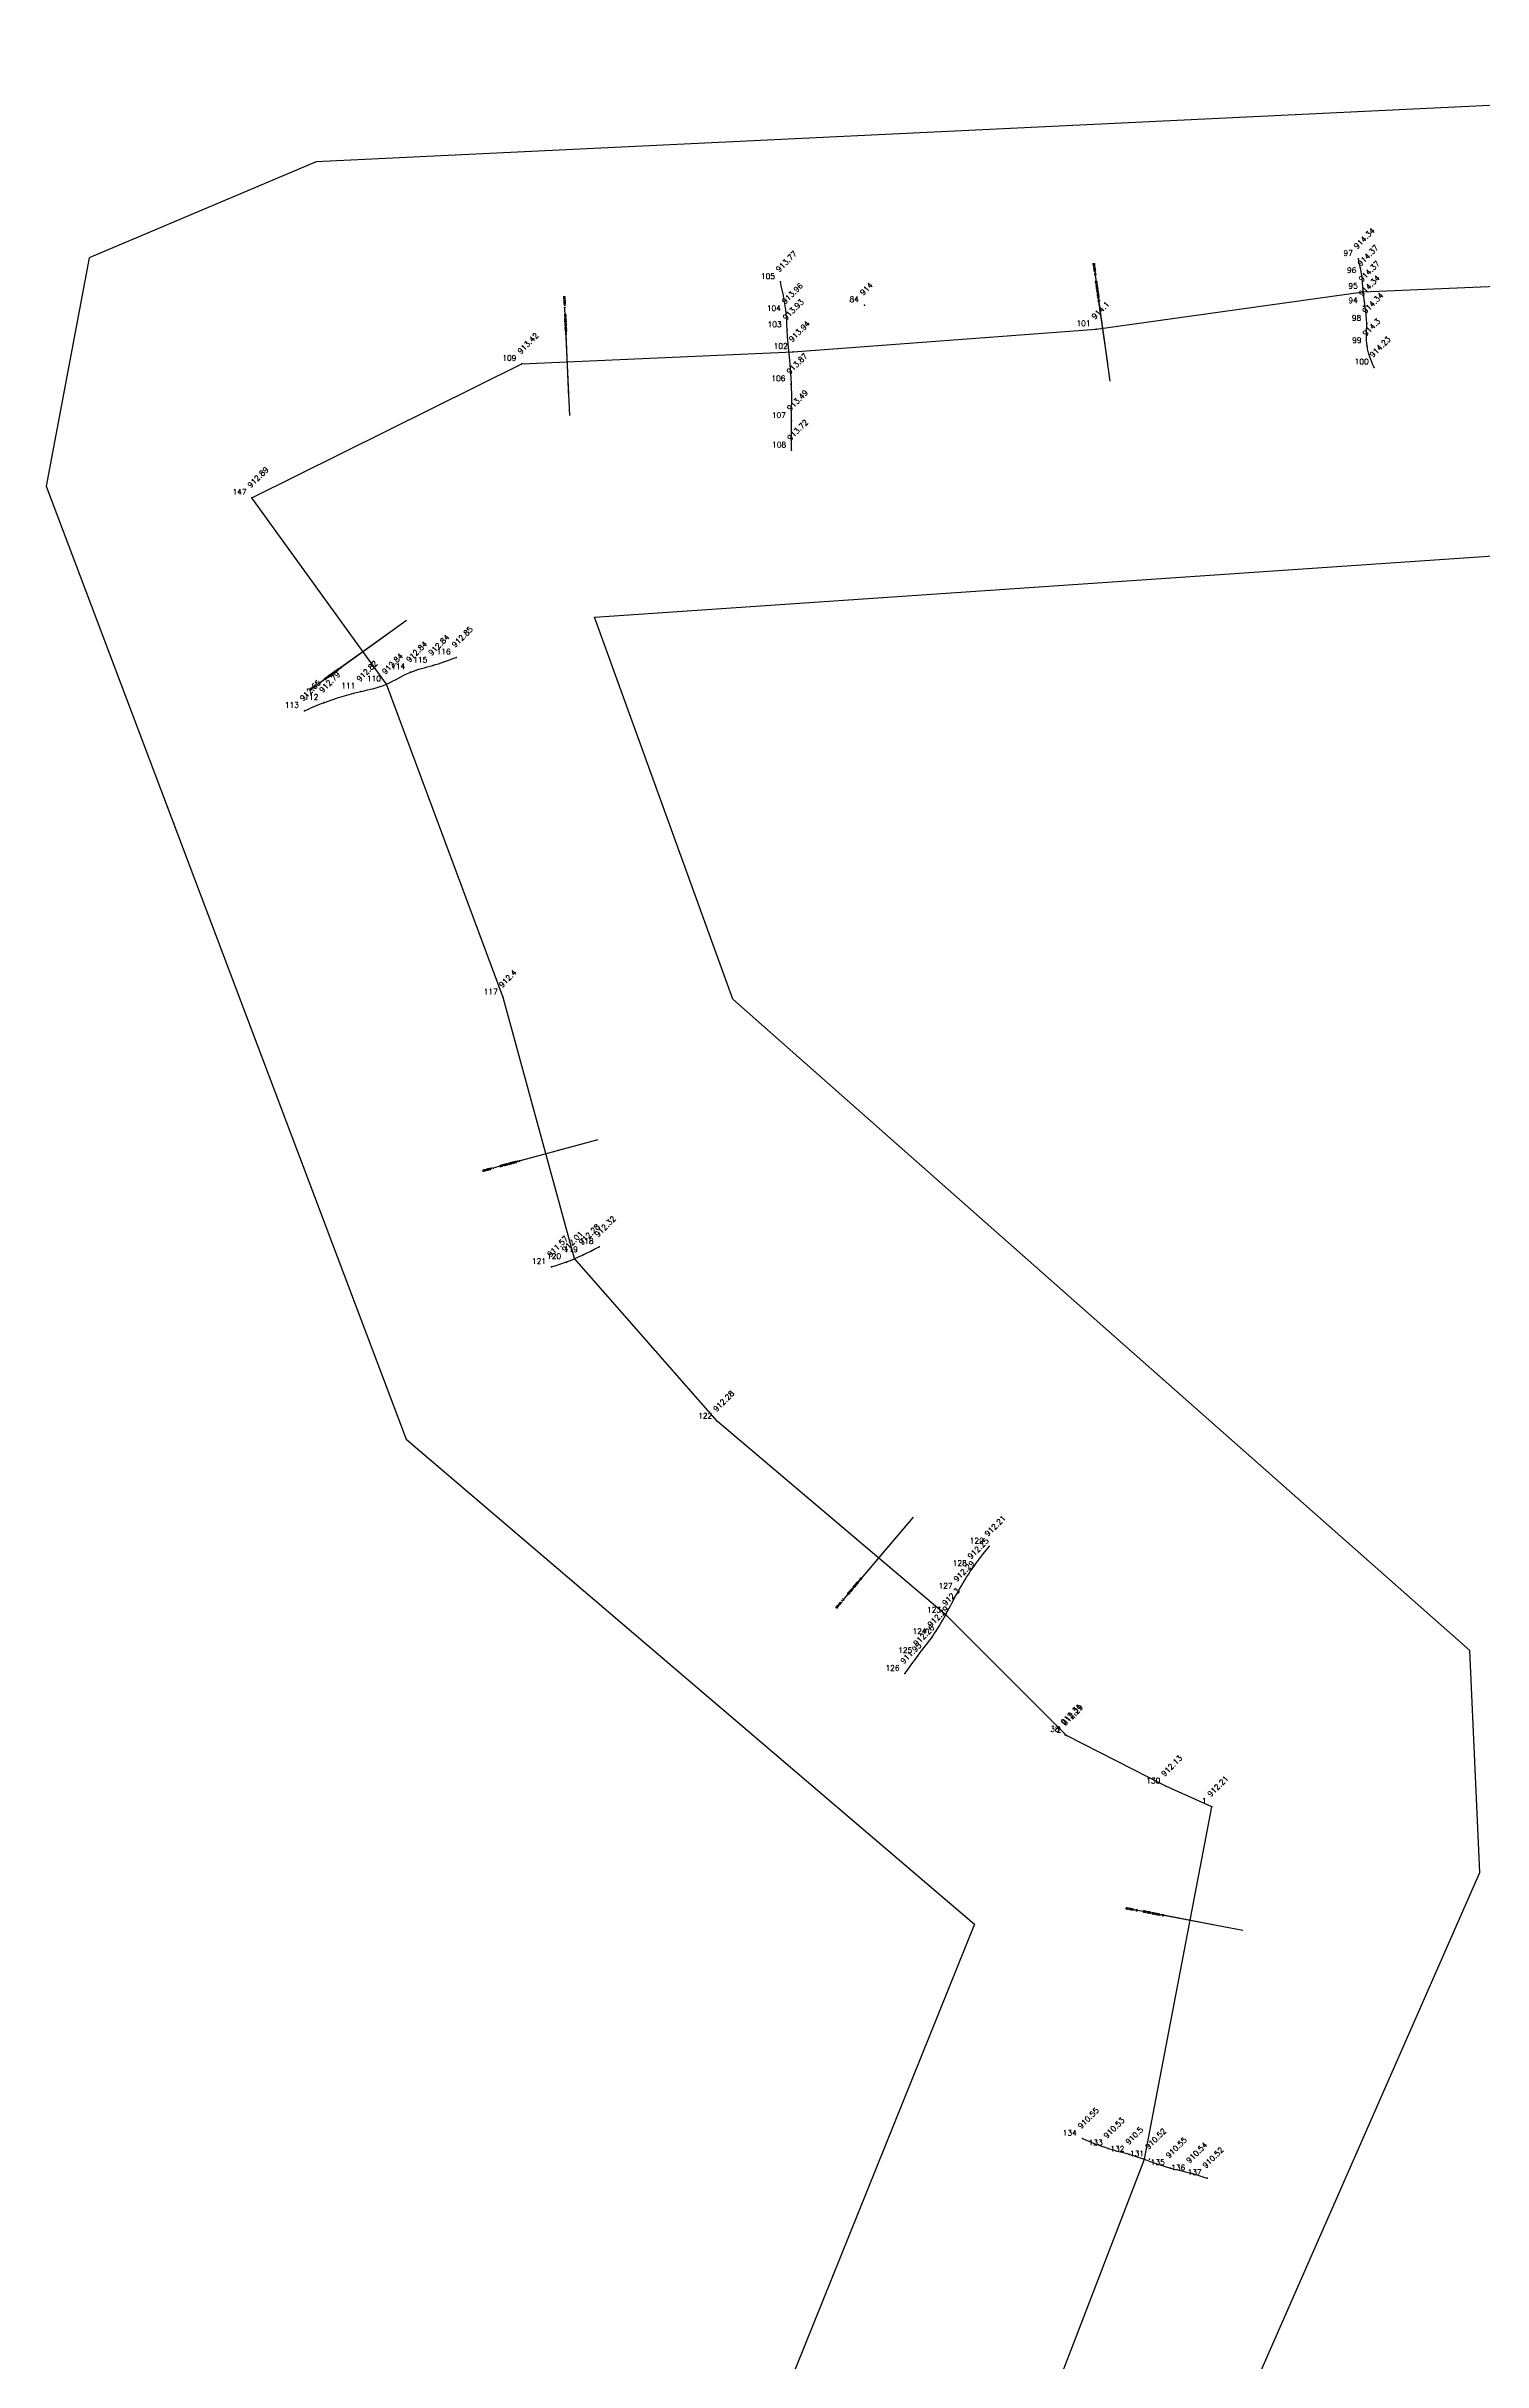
# Model space of a CAD drawing. Header units: millimetres. Extents: x 1478788 to 1486142, y 824439 to 831516.
# Drawn here: x 1479543 to 1480346, y 825780 to 827075 of the extents above; entities that cross this region are included whole.
import ezdxf
from ezdxf.enums import TextEntityAlignment as Align

# ---------------------------------------------------------------- set-up
doc = ezdxf.new("R2010")
doc.units = ezdxf.units.MM
for name, color, linetype in [('Boundary', 6, 'Continuous'), ('Chainage', 7, 'Continuous'), ('Points', 7, 'Continuous'), ('Points-ELV', 6, 'Continuous'), ('Points-NUM', 4, 'Continuous'), ('Points-TXT', 3, 'Continuous')]:
    doc.layers.add(name, color=color, linetype=linetype)
doc.styles.add('ROMANS', font='romans.shx')

# ---------------------------------------------------------------- blocks, each defined once
blk = doc.blocks.new('POINTS')
at = {"layer": 'Points'}
blk.add_line((0, 0), (0, 0), dxfattribs=at)
blk.add_point((0, 0), dxfattribs=at)
at = {"layer": 'Points-ELV', "style": 'ROMANS'}
blk.add_attdef('ELEV', text='', height=1, rotation=45, dxfattribs=at).set_placement((0, 0), align=Align.BOTTOM_LEFT)
at = {"layer": 'Points-NUM', "style": 'ROMANS'}
blk.add_attdef('PTNUM', text='', height=1, dxfattribs=at).set_placement((0, 0), align=Align.BOTTOM_RIGHT)
at = {"layer": 'Points-TXT', "style": 'ROMANS'}
blk.add_attdef('DESC', text='', height=1, dxfattribs=at).set_placement((0, 0), align=Align.BOTTOM_RIGHT)

msp = doc.modelspace()

# ---------------------------------------------------------------- linework, layer by layer
msp.add_line((1479771.1, 826732.7), (1479771.1, 826732.7))
msp.add_lwpolyline([(1479796.6, 825141.1), (1479969.3, 825462.3), (1480071.3, 825671.5), (1480156.5, 825893), (1480194.2, 826090.2), (1480168.4, 826101.6), (1480112.9, 826130), (1480045.9, 826197.1), (1479917.9, 826305.6), (1479837.9, 826396.7), (1479798.1, 826542.8), (1479732.8, 826718), (1479657.6, 826822.3), (1479808.5, 826897.2), (1479960.2, 826903.9), (1480129.5, 826916.6), (1480278.8, 826937.5), (1480462.6, 826945.2), (1480638.1, 826935.3), (1480817.3, 826934.5), (1481030.4, 826955.2)])
for points, knots in [([(1480284.9, 826895.2, 11205.5), (1480283.2, 826899.1, 11205.8), (1480279.9, 826906.9, 11206.4), (1480281.5, 826921.6, 11206.9), (1480278.8, 826934.4, 11207.2), (1480278.3, 826946.7, 11207.3), (1480276.8, 826952.8, 11207), (1480276.1, 826955.9, 11206.8)], [0, 0, 0, 0, 1.027913, 2.052819, 3.51668, 4.236355, 5.040821, 5.040821, 5.040821, 5.040821]), ([(1479686.9, 826703.1, 11186.1), (1479690.5, 826704.7, 11186.8), (1479700.6, 826709.1, 11188.7), (1479716.2, 826713.6, 11187.9), (1479733.2, 826717.1, 11188.5), (1479745.3, 826725.3, 11188.4), (1479758.9, 826728.2, 11188.4), (1479767, 826731.2, 11188.5), (1479771.1, 826732.7, 11188.5)], [0, 0, 0, 0, 0.970689, 2.740719, 3.951032, 5.186684, 6.239817, 7.312331, 7.312331, 7.312331, 7.312331]), ([(1479825.1, 826392.1, 11172.9), (1479827.8, 826393, 11174.9), (1479836, 826395.4, 11180.8), (1479845.4, 826400.2, 11181.6), (1479851.7, 826403.3, 11182.1)], [0, 0, 0, 0, 0.840358, 2.512268, 2.512268, 2.512268, 2.512268]), ([(1480022.6, 826164.6, 11177.5), (1480025, 826167.9, 11179.1), (1480029.6, 826174.6, 11182.3), (1480041.6, 826189.1, 11181.3), (1480049.7, 826206.5, 11182.1), (1480060.1, 826223.6, 11181.1), (1480066.5, 826231.7, 11180.9), (1480069.9, 826235.9, 11180.7), (1480069.9, 826236, 11180.7)], [0, 0, 0, 0, 1.048911, 2.131343, 4.521369, 5.738272, 7.024314, 7.050541, 7.050541, 7.050541, 7.050541])]:
    msp.add_open_spline(points, degree=3, knots=knots)
for points in [[(1479959.3, 826848.8, 11199.2), (1479959.2, 826865.3, 11196.4), (1479959.2, 826885.8, 11196.4), (1479956.8, 826916, 11201.8), (1479956.3, 826925.1, 11202.2), (1479953, 826943, 11199.8)], [(1480121.8, 825904.6, 11160.4), (1480136.2, 825899.1, 11160.1), (1480148.4, 825895.7, 11159.8), (1480171, 825888.1, 11160.4), (1480182.4, 825885.3, 11160.2), (1480191.5, 825882.5, 11160)]]:
    msp.add_spline(points, degree=3)
at = {"layer": 'Boundary'}
msp.add_polyline3d([(1479801.8, 825379.7, 0), (1479705.7, 825158.9, 0), (1479731, 825085.8, 0), (1479826.6, 825043.7, 0), (1479894, 825071.8, 0), (1480003.7, 825278.3, 0), (1480344.1, 826053.3, 0), (1480338.5, 826177.5, 0), (1479926.4, 826541.9, 0), (1479849.1, 826755.5, 0), (1481107.8, 826841.5, 0), (1481148.6, 826920.2, 0), (1481127.5, 827024.2, 0), (1481040.3, 827074.8, 0), (1479693.5, 827010.1, 0), (1479566.5, 826956.5, 0), (1479542.6, 826828.7, 0), (1479743.8, 826295.7, 0), (1480061.5, 826024.5, 0), (1479801.7, 825379.6, 0)], dxfattribs=at)
at = {"layer": 'Chainage'}
for p, q in [((1480137.4, 826887.4), (1480129.1, 826946.8)), ((1480136, 826897.3), (1480130.4, 826936.9)), ((1479835.2, 826868.3), (1479832.5, 826928.3)), ((1480135.3, 826902.3), (1480131.1, 826932)), ((1479834.7, 826878.3), (1479833, 826918.3)), ((1479834.5, 826883.3), (1479833.2, 826913.3)), ((1479744, 826753.7), (1479695.3, 826718.6)), ((1479735.9, 826747.8), (1479703.4, 826724.5)), ((1479731.8, 826744.9), (1479707.5, 826727.4)), ((1479850.9, 826463.2), (1479793, 826447.5)), ((1479841.2, 826460.6), (1479802.6, 826450.1)), ((1479836.4, 826459.3), (1479807.5, 826451.4)), ((1480027.3, 826252.2), (1479988.5, 826206.4)), ((1480020.8, 826244.6), (1479995, 826214.1)), ((1480017.6, 826240.8), (1479998.2, 826217.9)), ((1480211.5, 826021), (1480152.6, 826032.2)), ((1480201.7, 826022.8), (1480162.4, 826030.4)), ((1480196.8, 826023.8), (1480167.3, 826029.4))]:
    msp.add_line(p, q, dxfattribs=at)

# ---------------------------------------------------------------- block references
at = {"layer": 'Points', "linetype": 'Continuous'}
ref = msp.add_blockref('POINTS', (1480276.1, 826955.9, 11206.8), dxfattribs=dict(at, xscale=12.25672820659351, yscale=12.25672820659351, zscale=12.25672820659351))
ref.add_attrib('PTNUM', '97', dxfattribs={"layer": 'Points-NUM', "height": 3.06, "style": 'ROMANS'}).set_placement((1480273, 826956.7, 11206.8), align=Align.BOTTOM_RIGHT)
ref.add_attrib('ELEV', '914.34', dxfattribs={"layer": 'Points-ELV', "height": 3.06, "rotation": 45, "style": 'ROMANS'}).set_placement((1480276.1, 826960.5, 11206.8), align=Align.BOTTOM_LEFT)
ref = msp.add_blockref('POINTS', (1480278.1, 826946.3, 11207.2), dxfattribs=dict(at, xscale=12.25672820659351, yscale=12.25672820659351, zscale=12.25672820659351))
ref.add_attrib('PTNUM', '96', dxfattribs={"layer": 'Points-NUM', "height": 3.06, "style": 'ROMANS'}).set_placement((1480275, 826947.1, 11207.2), align=Align.BOTTOM_RIGHT)
ref.add_attrib('ELEV', '914.37', dxfattribs={"layer": 'Points-ELV', "height": 3.06, "rotation": 45, "style": 'ROMANS'}).set_placement((1480278.1, 826950.9, 11207.2), align=Align.BOTTOM_LEFT)
ref = msp.add_blockref('POINTS', (1479953, 826943, 11199.8), dxfattribs=dict(at, xscale=12.25672820659351, yscale=12.25672820659351, zscale=12.25672820659351))
ref.add_attrib('PTNUM', '105', dxfattribs={"layer": 'Points-NUM', "height": 3.06, "style": 'ROMANS'}).set_placement((1479950, 826943.7, 11199.8), align=Align.BOTTOM_RIGHT)
ref.add_attrib('ELEV', '913.77', dxfattribs={"layer": 'Points-ELV', "height": 3.06, "rotation": 45, "style": 'ROMANS'}).set_placement((1479953, 826947.6, 11199.8), align=Align.BOTTOM_LEFT)
ref = msp.add_blockref('POINTS', (1480278.8, 826937.5, 11207.2), dxfattribs=dict(at, xscale=12.25672820659351, yscale=12.25672820659351, zscale=12.25672820659351))
ref.add_attrib('PTNUM', '95', dxfattribs={"layer": 'Points-NUM', "height": 3.06, "style": 'ROMANS'}).set_placement((1480275.8, 826938.3, 11207.2), align=Align.BOTTOM_RIGHT)
ref.add_attrib('ELEV', '914.37', dxfattribs={"layer": 'Points-ELV', "height": 3.06, "rotation": 45, "style": 'ROMANS'}).set_placement((1480278.8, 826942.1, 11207.2), align=Align.BOTTOM_LEFT)
ref = msp.add_blockref('POINTS', (1479956.3, 826925.1, 11202.2), dxfattribs=dict(at, xscale=12.25672820659351, yscale=12.25672820659351, zscale=12.25672820659351))
ref.add_attrib('PTNUM', '104', dxfattribs={"layer": 'Points-NUM', "height": 3.06, "style": 'ROMANS'}).set_placement((1479953.3, 826925.8, 11202.2), align=Align.BOTTOM_RIGHT)
ref.add_attrib('ELEV', '913.96', dxfattribs={"layer": 'Points-ELV', "height": 3.06, "rotation": 45, "style": 'ROMANS'}).set_placement((1479956.3, 826929.7, 11202.2), align=Align.BOTTOM_LEFT)
ref = msp.add_blockref('POINTS', (1480000, 826930, 11202.6), dxfattribs=dict(at, xscale=12.25672820659351, yscale=12.25672820659351, zscale=12.25672820659351))
ref.add_attrib('PTNUM', '84', dxfattribs={"layer": 'Points-NUM', "height": 3.06, "style": 'ROMANS'}).set_placement((1479996.9, 826930.8, 11202.6), align=Align.BOTTOM_RIGHT)
ref.add_attrib('ELEV', '914', dxfattribs={"layer": 'Points-ELV', "height": 3.06, "rotation": 45, "style": 'ROMANS'}).set_placement((1480000, 826934.6, 11202.6), align=Align.BOTTOM_LEFT)
ref = msp.add_blockref('POINTS', (1480278.9, 826929.4, 11206.8), dxfattribs=dict(at, xscale=12.25672820659351, yscale=12.25672820659351, zscale=12.25672820659351))
ref.add_attrib('PTNUM', '94', dxfattribs={"layer": 'Points-NUM', "height": 3.06, "style": 'ROMANS'}).set_placement((1480275.8, 826930.2, 11206.8), align=Align.BOTTOM_RIGHT)
ref.add_attrib('ELEV', '914.34', dxfattribs={"layer": 'Points-ELV', "height": 3.06, "rotation": 45, "style": 'ROMANS'}).set_placement((1480278.9, 826934, 11206.8), align=Align.BOTTOM_LEFT)
ref = msp.add_blockref('POINTS', (1480280.8, 826919.7, 11206.8), dxfattribs=dict(at, xscale=12.25672820659351, yscale=12.25672820659351, zscale=12.25672820659351))
ref.add_attrib('PTNUM', '98', dxfattribs={"layer": 'Points-NUM', "height": 3.06, "style": 'ROMANS'}).set_placement((1480277.7, 826920.4, 11206.8), align=Align.BOTTOM_RIGHT)
ref.add_attrib('ELEV', '914.34', dxfattribs={"layer": 'Points-ELV', "height": 3.06, "rotation": 45, "style": 'ROMANS'}).set_placement((1480280.8, 826924.3, 11206.8), align=Align.BOTTOM_LEFT)
ref = msp.add_blockref('POINTS', (1479956.8, 826916, 11201.8), dxfattribs=dict(at, xscale=12.25672820659351, yscale=12.25672820659351, zscale=12.25672820659351))
ref.add_attrib('PTNUM', '103', dxfattribs={"layer": 'Points-NUM', "height": 3.06, "style": 'ROMANS'}).set_placement((1479953.7, 826916.8, 11201.8), align=Align.BOTTOM_RIGHT)
ref.add_attrib('ELEV', '913.93', dxfattribs={"layer": 'Points-ELV', "height": 3.06, "rotation": 45, "style": 'ROMANS'}).set_placement((1479956.8, 826920.6, 11201.8), align=Align.BOTTOM_LEFT)
ref = msp.add_blockref('POINTS', (1480129.5, 826916.6, 11203.9), dxfattribs=dict(at, xscale=12.25672820659351, yscale=12.25672820659351, zscale=12.25672820659351))
ref.add_attrib('PTNUM', '101', dxfattribs={"layer": 'Points-NUM', "height": 3.06, "style": 'ROMANS'}).set_placement((1480126.4, 826917.4, 11203.9), align=Align.BOTTOM_RIGHT)
ref.add_attrib('ELEV', '914.1', dxfattribs={"layer": 'Points-ELV', "height": 3.06, "rotation": 45, "style": 'ROMANS'}).set_placement((1480129.5, 826921.2, 11203.9), align=Align.BOTTOM_LEFT)
ref = msp.add_blockref('POINTS', (1479808.5, 826897.2, 11195.5), dxfattribs=dict(at, xscale=12.25672820659351, yscale=12.25672820659351, zscale=12.25672820659351))
ref.add_attrib('PTNUM', '109', dxfattribs={"layer": 'Points-NUM', "height": 3.06, "style": 'ROMANS'}).set_placement((1479805.4, 826898, 11195.5), align=Align.BOTTOM_RIGHT)
ref.add_attrib('ELEV', '913.42', dxfattribs={"layer": 'Points-ELV', "height": 3.06, "rotation": 45, "style": 'ROMANS'}).set_placement((1479808.5, 826901.8, 11195.5), align=Align.BOTTOM_LEFT)
ref = msp.add_blockref('POINTS', (1479960.2, 826903.9, 11201.9), dxfattribs=dict(at, xscale=12.25672820659351, yscale=12.25672820659351, zscale=12.25672820659351))
ref.add_attrib('PTNUM', '102', dxfattribs={"layer": 'Points-NUM', "height": 3.06, "style": 'ROMANS'}).set_placement((1479957.1, 826904.7, 11201.9), align=Align.BOTTOM_RIGHT)
ref.add_attrib('ELEV', '913.94', dxfattribs={"layer": 'Points-ELV', "height": 3.06, "rotation": 45, "style": 'ROMANS'}).set_placement((1479960.2, 826908.5, 11201.9), align=Align.BOTTOM_LEFT)
ref = msp.add_blockref('POINTS', (1480281, 826907.1, 11206.3), dxfattribs=dict(at, xscale=12.25672820659351, yscale=12.25672820659351, zscale=12.25672820659351))
ref.add_attrib('PTNUM', '99', dxfattribs={"layer": 'Points-NUM', "height": 3.06, "style": 'ROMANS'}).set_placement((1480277.9, 826907.9, 11206.3), align=Align.BOTTOM_RIGHT)
ref.add_attrib('ELEV', '914.3', dxfattribs={"layer": 'Points-ELV', "height": 3.06, "rotation": 45, "style": 'ROMANS'}).set_placement((1480281, 826911.7, 11206.3), align=Align.BOTTOM_LEFT)
ref = msp.add_blockref('POINTS', (1480284.9, 826895.2, 11205.5), dxfattribs=dict(at, xscale=12.25672820659351, yscale=12.25672820659351, zscale=12.25672820659351))
ref.add_attrib('PTNUM', '100', dxfattribs={"layer": 'Points-NUM', "height": 3.06, "style": 'ROMANS'}).set_placement((1480281.9, 826896, 11205.5), align=Align.BOTTOM_RIGHT)
ref.add_attrib('ELEV', '914.23', dxfattribs={"layer": 'Points-ELV', "height": 3.06, "rotation": 45, "style": 'ROMANS'}).set_placement((1480284.9, 826899.8, 11205.5), align=Align.BOTTOM_LEFT)
ref = msp.add_blockref('POINTS', (1479958.9, 826885.8, 11201.1), dxfattribs=dict(at, xscale=12.25672820659351, yscale=12.25672820659351, zscale=12.25672820659351))
ref.add_attrib('PTNUM', '106', dxfattribs={"layer": 'Points-NUM', "height": 3.06, "style": 'ROMANS'}).set_placement((1479955.8, 826886.6, 11201.1), align=Align.BOTTOM_RIGHT)
ref.add_attrib('ELEV', '913.87', dxfattribs={"layer": 'Points-ELV', "height": 3.06, "rotation": 45, "style": 'ROMANS'}).set_placement((1479958.9, 826890.4, 11201.1), align=Align.BOTTOM_LEFT)
ref = msp.add_blockref('POINTS', (1479959.2, 826865.3, 11196.4), dxfattribs=dict(at, xscale=12.25672820659351, yscale=12.25672820659351, zscale=12.25672820659351))
ref.add_attrib('PTNUM', '107', dxfattribs={"layer": 'Points-NUM', "height": 3.06, "style": 'ROMANS'}).set_placement((1479956.1, 826866, 11196.4), align=Align.BOTTOM_RIGHT)
ref.add_attrib('ELEV', '913.49', dxfattribs={"layer": 'Points-ELV', "height": 3.06, "rotation": 45, "style": 'ROMANS'}).set_placement((1479959.2, 826869.9, 11196.4), align=Align.BOTTOM_LEFT)
ref = msp.add_blockref('POINTS', (1479959.3, 826848.8, 11199.2), dxfattribs=dict(at, xscale=12.25672820659351, yscale=12.25672820659351, zscale=12.25672820659351))
ref.add_attrib('PTNUM', '108', dxfattribs={"layer": 'Points-NUM', "height": 3.06, "style": 'ROMANS'}).set_placement((1479956.2, 826849.5, 11199.2), align=Align.BOTTOM_RIGHT)
ref.add_attrib('ELEV', '913.72', dxfattribs={"layer": 'Points-ELV', "height": 3.06, "rotation": 45, "style": 'ROMANS'}).set_placement((1479959.3, 826853.3, 11199.2), align=Align.BOTTOM_LEFT)
ref = msp.add_blockref('POINTS', (1479657.6, 826822.3, 11189), dxfattribs=dict(at, xscale=12.25672820659351, yscale=12.25672820659351, zscale=12.25672820659351))
ref.add_attrib('PTNUM', '147', dxfattribs={"layer": 'Points-NUM', "height": 3.06, "style": 'ROMANS'}).set_placement((1479654.6, 826823.1, 11189), align=Align.BOTTOM_RIGHT)
ref.add_attrib('ELEV', '912.89', dxfattribs={"layer": 'Points-ELV', "height": 3.06, "rotation": 45, "style": 'ROMANS'}).set_placement((1479657.6, 826826.9, 11189), align=Align.BOTTOM_LEFT)
ref = msp.add_blockref('POINTS', (1479758.7, 826728.5, 11188.4), dxfattribs=dict(at, xscale=12.25672820659351, yscale=12.25672820659351, zscale=12.25672820659351))
ref.add_attrib('PTNUM', '115', dxfattribs={"layer": 'Points-NUM', "height": 3.06, "style": 'ROMANS'}).set_placement((1479755.6, 826729.2, 11188.4), align=Align.BOTTOM_RIGHT)
ref.add_attrib('ELEV', '912.84', dxfattribs={"layer": 'Points-ELV', "height": 3.06, "rotation": 45, "style": 'ROMANS'}).set_placement((1479758.7, 826733.1, 11188.4), align=Align.BOTTOM_LEFT)
ref = msp.add_blockref('POINTS', (1479771.8, 826733, 11188.6), dxfattribs=dict(at, xscale=12.25672820659351, yscale=12.25672820659351, zscale=12.25672820659351))
ref.add_attrib('PTNUM', '116', dxfattribs={"layer": 'Points-NUM', "height": 3.06, "style": 'ROMANS'}).set_placement((1479768.7, 826733.8, 11188.6), align=Align.BOTTOM_RIGHT)
ref.add_attrib('ELEV', '912.85', dxfattribs={"layer": 'Points-ELV', "height": 3.06, "rotation": 45, "style": 'ROMANS'}).set_placement((1479771.8, 826737.6, 11188.6), align=Align.BOTTOM_LEFT)
ref = msp.add_blockref('POINTS', (1479718.5, 826713.9, 11188.2), dxfattribs=dict(at, xscale=12.25672820659351, yscale=12.25672820659351, zscale=12.25672820659351))
ref.add_attrib('PTNUM', '111', dxfattribs={"layer": 'Points-NUM', "height": 3.06, "style": 'ROMANS'}).set_placement((1479715.4, 826714.7, 11188.2), align=Align.BOTTOM_RIGHT)
ref.add_attrib('ELEV', '912.82', dxfattribs={"layer": 'Points-ELV', "height": 3.06, "rotation": 45, "style": 'ROMANS'}).set_placement((1479718.5, 826718.5, 11188.2), align=Align.BOTTOM_LEFT)
ref = msp.add_blockref('POINTS', (1479732.8, 826718, 11188.4), dxfattribs=dict(at, xscale=12.25672820659351, yscale=12.25672820659351, zscale=12.25672820659351))
ref.add_attrib('PTNUM', '110', dxfattribs={"layer": 'Points-NUM', "height": 3.06, "style": 'ROMANS'}).set_placement((1479729.7, 826718.7, 11188.4), align=Align.BOTTOM_RIGHT)
ref.add_attrib('ELEV', '912.84', dxfattribs={"layer": 'Points-ELV', "height": 3.06, "rotation": 45, "style": 'ROMANS'}).set_placement((1479732.8, 826722.6, 11188.4), align=Align.BOTTOM_LEFT)
ref = msp.add_blockref('POINTS', (1479746.3, 826724.7, 11188.4), dxfattribs=dict(at, xscale=12.25672820659351, yscale=12.25672820659351, zscale=12.25672820659351))
ref.add_attrib('PTNUM', '114', dxfattribs={"layer": 'Points-NUM', "height": 3.06, "style": 'ROMANS'}).set_placement((1479743.3, 826725.5, 11188.4), align=Align.BOTTOM_RIGHT)
ref.add_attrib('ELEV', '912.84', dxfattribs={"layer": 'Points-ELV', "height": 3.06, "rotation": 45, "style": 'ROMANS'}).set_placement((1479746.3, 826729.3, 11188.4), align=Align.BOTTOM_LEFT)
ref = msp.add_blockref('POINTS', (1479686.9, 826703.1, 11186.1), dxfattribs=dict(at, xscale=12.25672820659351, yscale=12.25672820659351, zscale=12.25672820659351))
ref.add_attrib('PTNUM', '113', dxfattribs={"layer": 'Points-NUM', "height": 3.06, "style": 'ROMANS'}).set_placement((1479683.8, 826703.9, 11186.1), align=Align.BOTTOM_RIGHT)
ref.add_attrib('ELEV', '912.65', dxfattribs={"layer": 'Points-ELV', "height": 3.06, "rotation": 45, "style": 'ROMANS'}).set_placement((1479686.9, 826707.7, 11186.1), align=Align.BOTTOM_LEFT)
ref = msp.add_blockref('POINTS', (1479697.7, 826707.7, 11187.8), dxfattribs=dict(at, xscale=12.25672820659351, yscale=12.25672820659351, zscale=12.25672820659351))
ref.add_attrib('PTNUM', '112', dxfattribs={"layer": 'Points-NUM', "height": 3.06, "style": 'ROMANS'}).set_placement((1479694.7, 826708.4, 11187.8), align=Align.BOTTOM_RIGHT)
ref.add_attrib('ELEV', '912.79', dxfattribs={"layer": 'Points-ELV', "height": 3.06, "rotation": 45, "style": 'ROMANS'}).set_placement((1479697.7, 826712.3, 11187.8), align=Align.BOTTOM_LEFT)
ref = msp.add_blockref('POINTS', (1479798.1, 826542.8, 11183), dxfattribs=dict(at, xscale=12.25672820659351, yscale=12.25672820659351, zscale=12.25672820659351))
ref.add_attrib('PTNUM', '117', dxfattribs={"layer": 'Points-NUM', "height": 3.06, "style": 'ROMANS'}).set_placement((1479795, 826543.6, 11183), align=Align.BOTTOM_RIGHT)
ref.add_attrib('ELEV', '912.4', dxfattribs={"layer": 'Points-ELV', "height": 3.06, "rotation": 45, "style": 'ROMANS'}).set_placement((1479798.1, 826547.4, 11183), align=Align.BOTTOM_LEFT)
ref = msp.add_blockref('POINTS', (1479851.7, 826403.3, 11182.1), dxfattribs=dict(at, xscale=12.25672820659351, yscale=12.25672820659351, zscale=12.25672820659351))
ref.add_attrib('PTNUM', '118', dxfattribs={"layer": 'Points-NUM', "height": 3.06, "style": 'ROMANS'}).set_placement((1479848.6, 826404.1, 11182.1), align=Align.BOTTOM_RIGHT)
ref.add_attrib('ELEV', '912.32', dxfattribs={"layer": 'Points-ELV', "height": 3.06, "rotation": 45, "style": 'ROMANS'}).set_placement((1479851.7, 826407.9, 11182.1), align=Align.BOTTOM_LEFT)
ref = msp.add_blockref('POINTS', (1479825.1, 826392.1, 11172.9), dxfattribs=dict(at, xscale=12.25672820659351, yscale=12.25672820659351, zscale=12.25672820659351))
ref.add_attrib('PTNUM', '121', dxfattribs={"layer": 'Points-NUM', "height": 3.06, "style": 'ROMANS'}).set_placement((1479822, 826392.9, 11172.9), align=Align.BOTTOM_RIGHT)
ref.add_attrib('ELEV', '911.57', dxfattribs={"layer": 'Points-ELV', "height": 3.06, "rotation": 45, "style": 'ROMANS'}).set_placement((1479825.1, 826396.7, 11172.9), align=Align.BOTTOM_LEFT)
ref = msp.add_blockref('POINTS', (1479833.4, 826394.8, 11178.3), dxfattribs=dict(at, xscale=12.25672820659351, yscale=12.25672820659351, zscale=12.25672820659351))
ref.add_attrib('PTNUM', '120', dxfattribs={"layer": 'Points-NUM', "height": 3.06, "style": 'ROMANS'}).set_placement((1479830.4, 826395.6, 11178.3), align=Align.BOTTOM_RIGHT)
ref.add_attrib('ELEV', '912.01', dxfattribs={"layer": 'Points-ELV', "height": 3.06, "rotation": 45, "style": 'ROMANS'}).set_placement((1479833.4, 826399.4, 11178.3), align=Align.BOTTOM_LEFT)
ref = msp.add_blockref('POINTS', (1479842.8, 826398.8, 11181.6), dxfattribs=dict(at, xscale=12.25672820659351, yscale=12.25672820659351, zscale=12.25672820659351))
ref.add_attrib('PTNUM', '119', dxfattribs={"layer": 'Points-NUM', "height": 3.06, "style": 'ROMANS'}).set_placement((1479839.8, 826399.5, 11181.6), align=Align.BOTTOM_RIGHT)
ref.add_attrib('ELEV', '912.28', dxfattribs={"layer": 'Points-ELV', "height": 3.06, "rotation": 45, "style": 'ROMANS'}).set_placement((1479842.8, 826403.4, 11181.6), align=Align.BOTTOM_LEFT)
ref = msp.add_blockref('POINTS', (1479917.9, 826305.6, 11181.6), dxfattribs=dict(at, xscale=12.25672820659351, yscale=12.25672820659351, zscale=12.25672820659351))
ref.add_attrib('PTNUM', '122', dxfattribs={"layer": 'Points-NUM', "height": 3.06, "style": 'ROMANS'}).set_placement((1479914.9, 826306.4, 11181.6), align=Align.BOTTOM_RIGHT)
ref.add_attrib('ELEV', '912.28', dxfattribs={"layer": 'Points-ELV', "height": 3.06, "rotation": 45, "style": 'ROMANS'}).set_placement((1479917.9, 826310.2, 11181.6), align=Align.BOTTOM_LEFT)
ref = msp.add_blockref('POINTS', (1480069.7, 826235.8, 11180.7), dxfattribs=dict(at, xscale=12.25672820659351, yscale=12.25672820659351, zscale=12.25672820659351))
ref.add_attrib('PTNUM', '129', dxfattribs={"layer": 'Points-NUM', "height": 3.06, "style": 'ROMANS'}).set_placement((1480066.7, 826236.5, 11180.7), align=Align.BOTTOM_RIGHT)
ref.add_attrib('ELEV', '912.21', dxfattribs={"layer": 'Points-ELV', "height": 3.06, "rotation": 45, "style": 'ROMANS'}).set_placement((1480069.7, 826240.4, 11180.7), align=Align.BOTTOM_LEFT)
ref = msp.add_blockref('POINTS', (1480060.2, 826223.2, 11181.2), dxfattribs=dict(at, xscale=12.25672820659351, yscale=12.25672820659351, zscale=12.25672820659351))
ref.add_attrib('PTNUM', '128', dxfattribs={"layer": 'Points-NUM', "height": 3.06, "style": 'ROMANS'}).set_placement((1480057.2, 826224, 11181.2), align=Align.BOTTOM_RIGHT)
ref.add_attrib('ELEV', '912.25', dxfattribs={"layer": 'Points-ELV', "height": 3.06, "rotation": 45, "style": 'ROMANS'}).set_placement((1480060.2, 826227.8, 11181.2), align=Align.BOTTOM_LEFT)
ref = msp.add_blockref('POINTS', (1480052.3, 826210.5, 11181.7), dxfattribs=dict(at, xscale=12.25672820659351, yscale=12.25672820659351, zscale=12.25672820659351))
ref.add_attrib('PTNUM', '127', dxfattribs={"layer": 'Points-NUM', "height": 3.06, "style": 'ROMANS'}).set_placement((1480049.3, 826211.3, 11181.7), align=Align.BOTTOM_RIGHT)
ref.add_attrib('ELEV', '912.29', dxfattribs={"layer": 'Points-ELV', "height": 3.06, "rotation": 45, "style": 'ROMANS'}).set_placement((1480052.3, 826215.1, 11181.7), align=Align.BOTTOM_LEFT)
ref = msp.add_blockref('POINTS', (1480045.9, 826197.1, 11181.8), dxfattribs=dict(at, xscale=12.25672820659351, yscale=12.25672820659351, zscale=12.25672820659351))
ref.add_attrib('PTNUM', '123', dxfattribs={"layer": 'Points-NUM', "height": 3.06, "style": 'ROMANS'}).set_placement((1480042.8, 826197.9, 11181.8), align=Align.BOTTOM_RIGHT)
ref.add_attrib('ELEV', '912.3', dxfattribs={"layer": 'Points-ELV', "height": 3.06, "rotation": 45, "style": 'ROMANS'}).set_placement((1480045.9, 826201.7, 11181.8), align=Align.BOTTOM_LEFT)
ref = msp.add_blockref('POINTS', (1480037.8, 826185.1, 11181.7), dxfattribs=dict(at, xscale=12.25672820659351, yscale=12.25672820659351, zscale=12.25672820659351))
ref.add_attrib('PTNUM', '124', dxfattribs={"layer": 'Points-NUM', "height": 3.06, "style": 'ROMANS'}).set_placement((1480034.7, 826185.9, 11181.7), align=Align.BOTTOM_RIGHT)
ref.add_attrib('ELEV', '912.29', dxfattribs={"layer": 'Points-ELV', "height": 3.06, "rotation": 45, "style": 'ROMANS'}).set_placement((1480037.8, 826189.7, 11181.7), align=Align.BOTTOM_LEFT)
ref = msp.add_blockref('POINTS', (1480029.8, 826174.5, 11181.3), dxfattribs=dict(at, xscale=12.25672820659351, yscale=12.25672820659351, zscale=12.25672820659351))
ref.add_attrib('PTNUM', '125', dxfattribs={"layer": 'Points-NUM', "height": 3.06, "style": 'ROMANS'}).set_placement((1480026.7, 826175.3, 11181.3), align=Align.BOTTOM_RIGHT)
ref.add_attrib('ELEV', '912.26', dxfattribs={"layer": 'Points-ELV', "height": 3.06, "rotation": 45, "style": 'ROMANS'}).set_placement((1480029.8, 826179.1, 11181.3), align=Align.BOTTOM_LEFT)
ref = msp.add_blockref('POINTS', (1480022.6, 826164.6, 11177.5), dxfattribs=dict(at, xscale=12.25672820659351, yscale=12.25672820659351, zscale=12.25672820659351))
ref.add_attrib('PTNUM', '126', dxfattribs={"layer": 'Points-NUM', "height": 3.06, "style": 'ROMANS'}).set_placement((1480019.6, 826165.3, 11177.5), align=Align.BOTTOM_RIGHT)
ref.add_attrib('ELEV', '911.95', dxfattribs={"layer": 'Points-ELV', "height": 3.06, "rotation": 45, "style": 'ROMANS'}).set_placement((1480022.6, 826169.2, 11177.5), align=Align.BOTTOM_LEFT)
ref = msp.add_blockref('POINTS', (1480112.2, 826130.4, 11181.9), dxfattribs=dict(at, xscale=12.25672820659351, yscale=12.25672820659351, zscale=12.25672820659351))
ref.add_attrib('PTNUM', '38', dxfattribs={"layer": 'Points-NUM', "height": 3.06, "style": 'ROMANS'}).set_placement((1480109.1, 826131.2, 11181.9), align=Align.BOTTOM_RIGHT)
ref.add_attrib('ELEV', '912.31', dxfattribs={"layer": 'Points-ELV', "height": 3.06, "rotation": 45, "style": 'ROMANS'}).set_placement((1480112.2, 826135, 11181.9), align=Align.BOTTOM_LEFT)
ref = msp.add_blockref('POINTS', (1480112.9, 826130, 11181.7), dxfattribs=dict(at, xscale=12.25672820659351, yscale=12.25672820659351, zscale=12.25672820659351))
ref.add_attrib('PTNUM', '2', dxfattribs={"layer": 'Points-NUM', "height": 3.06, "style": 'ROMANS'}).set_placement((1480109.9, 826130.8, 11181.7), align=Align.BOTTOM_RIGHT)
ref.add_attrib('ELEV', '912.29', dxfattribs={"layer": 'Points-ELV', "height": 3.06, "rotation": 45, "style": 'ROMANS'}).set_placement((1480112.9, 826134.6, 11181.7), align=Align.BOTTOM_LEFT)
ref = msp.add_blockref('POINTS', (1480168.4, 826101.6, 11179.7), dxfattribs=dict(at, xscale=12.25672820659351, yscale=12.25672820659351, zscale=12.25672820659351))
ref.add_attrib('PTNUM', '130', dxfattribs={"layer": 'Points-NUM', "height": 3.06, "style": 'ROMANS'}).set_placement((1480165.4, 826102.3, 11179.7), align=Align.BOTTOM_RIGHT)
ref.add_attrib('ELEV', '912.13', dxfattribs={"layer": 'Points-ELV', "height": 3.06, "rotation": 45, "style": 'ROMANS'}).set_placement((1480168.4, 826106.2, 11179.7), align=Align.BOTTOM_LEFT)
ref = msp.add_blockref('POINTS', (1480194.2, 826090.2, 11180.7), dxfattribs=dict(at, xscale=12.25672820659351, yscale=12.25672820659351, zscale=12.25672820659351))
ref.add_attrib('PTNUM', '1', dxfattribs={"layer": 'Points-NUM', "height": 3.06, "style": 'ROMANS'}).set_placement((1480191.2, 826091, 11180.7), align=Align.BOTTOM_RIGHT)
ref.add_attrib('ELEV', '912.21', dxfattribs={"layer": 'Points-ELV', "height": 3.06, "rotation": 45, "style": 'ROMANS'}).set_placement((1480194.2, 826094.8, 11180.7), align=Align.BOTTOM_LEFT)
ref = msp.add_blockref('POINTS', (1480121.8, 825904.6, 11160.4), dxfattribs=dict(at, xscale=12.25672820659351, yscale=12.25672820659351, zscale=12.25672820659351))
ref.add_attrib('PTNUM', '134', dxfattribs={"layer": 'Points-NUM', "height": 3.06, "style": 'ROMANS'}).set_placement((1480118.7, 825905.3, 11160.4), align=Align.BOTTOM_RIGHT)
ref.add_attrib('ELEV', '910.55', dxfattribs={"layer": 'Points-ELV', "height": 3.06, "rotation": 45, "style": 'ROMANS'}).set_placement((1480121.8, 825909.2, 11160.4), align=Align.BOTTOM_LEFT)
ref = msp.add_blockref('POINTS', (1480136.2, 825899.1, 11160.1), dxfattribs=dict(at, xscale=12.25672820659351, yscale=12.25672820659351, zscale=12.25672820659351))
ref.add_attrib('PTNUM', '133', dxfattribs={"layer": 'Points-NUM', "height": 3.06, "style": 'ROMANS'}).set_placement((1480133.2, 825899.9, 11160.1), align=Align.BOTTOM_RIGHT)
ref.add_attrib('ELEV', '910.53', dxfattribs={"layer": 'Points-ELV', "height": 3.06, "rotation": 45, "style": 'ROMANS'}).set_placement((1480136.2, 825903.7, 11160.1), align=Align.BOTTOM_LEFT)
ref = msp.add_blockref('POINTS', (1480148.4, 825895.7, 11159.8), dxfattribs=dict(at, xscale=12.25672820659351, yscale=12.25672820659351, zscale=12.25672820659351))
ref.add_attrib('PTNUM', '132', dxfattribs={"layer": 'Points-NUM', "height": 3.06, "style": 'ROMANS'}).set_placement((1480145.3, 825896.4, 11159.8), align=Align.BOTTOM_RIGHT)
ref.add_attrib('ELEV', '910.5', dxfattribs={"layer": 'Points-ELV', "height": 3.06, "rotation": 45, "style": 'ROMANS'}).set_placement((1480148.4, 825900.3, 11159.8), align=Align.BOTTOM_LEFT)
ref = msp.add_blockref('POINTS', (1480159.4, 825893, 11160), dxfattribs=dict(at, xscale=12.25672820659351, yscale=12.25672820659351, zscale=12.25672820659351))
ref.add_attrib('PTNUM', '131', dxfattribs={"layer": 'Points-NUM', "height": 3.06, "style": 'ROMANS'}).set_placement((1480156.3, 825893.8, 11160), align=Align.BOTTOM_RIGHT)
ref.add_attrib('ELEV', '910.52', dxfattribs={"layer": 'Points-ELV', "height": 3.06, "rotation": 45, "style": 'ROMANS'}).set_placement((1480159.4, 825897.6, 11160), align=Align.BOTTOM_LEFT)
ref = msp.add_blockref('POINTS', (1480171, 825888.1, 11160.4), dxfattribs=dict(at, xscale=12.25672820659351, yscale=12.25672820659351, zscale=12.25672820659351))
ref.add_attrib('PTNUM', '135', dxfattribs={"layer": 'Points-NUM', "height": 3.06, "style": 'ROMANS'}).set_placement((1480167.9, 825888.9, 11160.4), align=Align.BOTTOM_RIGHT)
ref.add_attrib('ELEV', '910.55', dxfattribs={"layer": 'Points-ELV', "height": 3.06, "rotation": 45, "style": 'ROMANS'}).set_placement((1480171, 825892.7, 11160.4), align=Align.BOTTOM_LEFT)
ref = msp.add_blockref('POINTS', (1480182.4, 825885.3, 11160.2), dxfattribs=dict(at, xscale=12.25672820659351, yscale=12.25672820659351, zscale=12.25672820659351))
ref.add_attrib('PTNUM', '136', dxfattribs={"layer": 'Points-NUM', "height": 3.06, "style": 'ROMANS'}).set_placement((1480179.3, 825886, 11160.2), align=Align.BOTTOM_RIGHT)
ref.add_attrib('ELEV', '910.54', dxfattribs={"layer": 'Points-ELV', "height": 3.06, "rotation": 45, "style": 'ROMANS'}).set_placement((1480182.4, 825889.9, 11160.2), align=Align.BOTTOM_LEFT)
ref = msp.add_blockref('POINTS', (1480191.5, 825882.5, 11160), dxfattribs=dict(at, xscale=12.25672820659351, yscale=12.25672820659351, zscale=12.25672820659351))
ref.add_attrib('PTNUM', '137', dxfattribs={"layer": 'Points-NUM', "height": 3.06, "style": 'ROMANS'}).set_placement((1480188.5, 825883.3, 11160), align=Align.BOTTOM_RIGHT)
ref.add_attrib('ELEV', '910.52', dxfattribs={"layer": 'Points-ELV', "height": 3.06, "rotation": 45, "style": 'ROMANS'}).set_placement((1480191.5, 825887.1, 11160), align=Align.BOTTOM_LEFT)

# ---------------------------------------------------------------- texts
at = {"layer": 'Chainage', "style": 'ROMANS'}
for s, rotation, p in [('0+900.00', 97.9707, (1480129.1, 826946.8)), ('0+900.00', 97.9707, (1480130.4, 826936.9)), ('0+900.00', 97.9707, (1480131.1, 826932)), ('1+200.00', 92.5444, (1479832.5, 826928.3)), ('1+200.00', 92.5444, (1479833, 826918.3)), ('1+200.00', 92.5444, (1479833.2, 826913.3)), ('1+500.00', 215.758, (1479695.3, 826718.6)), ('1+500.00', 215.758, (1479703.4, 826724.5)), ('1+500.00', 215.758, (1479707.5, 826727.4)), ('1+800.00', 195.2384, (1479793, 826447.5)), ('1+800.00', 195.2384, (1479802.6, 826450.1)), ('1+800.00', 195.2384, (1479807.5, 826451.4)), ('2+100.00', 229.6956, (1479995, 826214.1)), ('2+100.00', 229.6956, (1479998.2, 826217.9)), ('2+100.00', 229.6956, (1479988.5, 826206.4)), ('2+400.00', 169.1616, (1480152.6, 826032.2)), ('2+400.00', 169.1616, (1480162.4, 826030.4)), ('2+400.00', 169.1616, (1480167.3, 826029.4))]:
    msp.add_text(s, height=1, rotation=rotation, dxfattribs=at).set_placement(p, align=Align.MIDDLE_LEFT)

doc.saveas('drawing.dxf')
